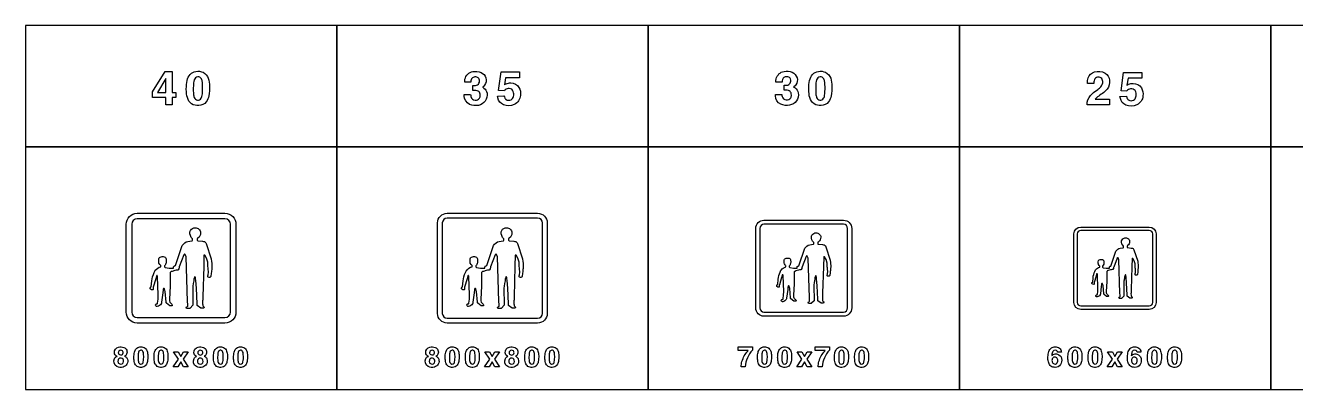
# Model space of a CAD drawing. Extents: x 0 to 18160, y 0 to 2655.
# Drawn here: x 0 to 9262, y 0 to 2655 of the extents above; entities that cross this region are included whole.
import ezdxf

# ---------------------------------------------------------------- set-up
doc = ezdxf.new("R2010")
doc.units = 0
doc.header["$MEASUREMENT"] = 0

msp = doc.modelspace()

# ---------------------------------------------------------------- linework, layer by layer
for points in [[(0, 1770), (2270, 1770), (2270, 2655), (0, 2655)], [(2270, 1770), (4540, 1770), (4540, 2655), (2270, 2655)], [(4540, 1770), (6810, 1770), (6810, 2655), (4540, 2655)], [(6810, 1770), (9080, 1770), (9080, 2655), (6810, 2655)], [(9080, 1770), (11350, 1770), (11350, 2655), (9080, 2655)], [(927.496, 2171.35), (1017.9, 2317.79), (1070.98, 2317.79), (1070.98, 2166.57), (1097.95, 2166.57), (1097.95, 2128.53), (1070.98, 2128.53), (1070.98, 2076.28), (1023.46, 2076.28), (1023.46, 2128.53), (927.496, 2128.53)], [(1023.46, 2269.13), (963.474, 2166.57), (1023.46, 2166.57)], [(0, 0), (2270, 0), (2270, 1770), (0, 1770)], [(2270, 0), (4540, 0), (4540, 1770), (2270, 1770)], [(4540, 0), (6810, 0), (6810, 1770), (4540, 1770)], [(6810, 0), (9080, 0), (9080, 1770), (6810, 1770)], [(9080, 0), (11350, 0), (11350, 1770), (9080, 1770)], [(1115.2, 221.769), (1080.08, 276.319), (1114.84, 276.319), (1133.11, 242.267), (1151.83, 276.319), (1185.98, 276.319), (1150.44, 222.29), (1186.95, 166.272), (1152.4, 166.272), (1132.54, 202.362), (1112.14, 166.272), (1077.99, 166.272)], [(3385.19, 221.769), (3350.07, 276.319), (3384.84, 276.319), (3403.11, 242.267), (3421.83, 276.319), (3455.97, 276.319), (3420.43, 222.29), (3456.95, 166.271), (3422.4, 166.271), (3402.54, 202.361), (3382.14, 166.271), (3347.99, 166.271)], [(5662.41, 221.387), (5627.29, 275.936), (5662.06, 275.936), (5680.33, 241.884), (5699.05, 275.936), (5733.19, 275.936), (5697.65, 221.908), (5734.17, 165.889), (5699.62, 165.889), (5679.76, 201.979), (5659.35, 165.889), (5625.21, 165.889)], [(7925.79, 221.523), (7890.67, 276.072), (7925.43, 276.072), (7943.7, 242.02), (7962.42, 276.072), (7996.57, 276.072), (7961.03, 222.044), (7997.54, 166.025), (7962.99, 166.025), (7943.13, 202.115), (7922.73, 166.025), (7888.58, 166.025)]]:
    msp.add_lwpolyline(points, close=True)
for points in [[(1173.29, 2191.65, -0.0563084), (1179.33, 2254.48, -0.130301), (1201.53, 2298.28, -0.174843), (1243.35, 2319.69, -0.147552), (1296.47, 2313.05, -0.192146), (1333.28, 2269.88, -0.0833996), (1342.52, 2212.85, -0.0545507), (1337.51, 2142.08, -0.116773), (1318.43, 2098, -0.221099), (1263.57, 2070.32, -0.162564), (1212.11, 2082.84, -0.174743), (1180.84, 2128.26, -0.0640867), (1173.37, 2186.95)], [(3199.84, 2150.87), (3246.2, 2150.87, 0.0411845), (3248.26, 2135.66, 0.335066), (3278.75, 2110.39, 0.276505), (3310.74, 2124.92, 0.158203), (3316.31, 2145.65, 0.0878221), (3313.34, 2161.57, 0.217575), (3294.82, 2178.43, 0.0882727), (3273.57, 2181.56), (3262.75, 2181.56), (3262.75, 2216.82, 0.0282129), (3282.34, 2217.42, 0.50028), (3309.32, 2262.91, 0.235001), (3290.79, 2277.96, 0.165496), (3265.12, 2275.67, 0.220849), (3250.9, 2259.12, 0.055705), (3248.02, 2240.92), (3203.2, 2240.92, -0.0488003), (3204.97, 2263.51, -0.30773), (3262.59, 2318.01, -0.146685), (3322.07, 2312.08, -0.469869), (3348.61, 2219.31, -0.0891152), (3336.57, 2207.54), (3332.3, 2204.54, -0.0245333), (3343.48, 2198.14, -0.202429), (3365.75, 2161.45, -0.422325), (3303.08, 2072, -0.154301), (3238.98, 2079.19, -0.287878), (3199.96, 2139.89, -0.0143877)], [(3442.43, 2139.57), (3489.39, 2141.35, 0.0452719), (3495.79, 2125.12, 0.0567733), (3500.53, 2118.25, 0.070207), (3504.95, 2114.77, 0.264984), (3540.97, 2112.87, 0.20748), (3558.38, 2135.98, 0.147389), (3557.24, 2174.01, 0.308532), (3527.86, 2195.42, 0.215743), (3498.08, 2185.19, 0.028781), (3492.71, 2178.95), (3450.09, 2180.96), (3467.91, 2315.64), (3601.95, 2315.64), (3601.95, 2273.77), (3501.51, 2273.77), (3492.55, 2221.76, -0.0211252), (3505.46, 2229.3, -0.121371), (3538.8, 2235.15, -0.244671), (3598.59, 2203.2, -0.173069), (3610.16, 2144.07, -0.256779), (3564.98, 2078.08, -0.199585), (3485.44, 2077.01, -0.245625), (3445.16, 2125.91, -0.0170062)], [(5469.08, 2152.29), (5515.45, 2152.29, 0.0411845), (5517.5, 2137.08, 0.335066), (5547.99, 2111.8, 0.276505), (5579.98, 2126.34, 0.158203), (5585.55, 2147.07, 0.0878221), (5582.59, 2162.99, 0.217575), (5564.07, 2179.85, 0.0882727), (5542.82, 2182.97), (5532, 2182.97), (5532, 2218.24, 0.0282129), (5551.59, 2218.83, 0.50028), (5578.56, 2264.33, 0.235001), (5560.04, 2279.38, 0.165496), (5534.37, 2277.09, 0.220849), (5520.15, 2260.54, 0.055705), (5517.27, 2242.33), (5472.44, 2242.33, -0.0488003), (5474.22, 2264.92, -0.30773), (5531.84, 2319.43, -0.146685), (5591.32, 2313.5, -0.469869), (5617.86, 2220.73, -0.0891152), (5605.81, 2208.96), (5601.55, 2205.96, -0.0245333), (5612.72, 2199.56, -0.202429), (5635, 2162.87, -0.422325), (5572.32, 2073.41, -0.154301), (5508.22, 2080.6, -0.287878), (5469.2, 2141.31, -0.0143877)], [(5711.68, 2191.65, -0.0563084), (5717.72, 2254.48, -0.130301), (5739.91, 2298.28, -0.174843), (5781.74, 2319.69, -0.147552), (5834.86, 2313.05, -0.192146), (5871.67, 2269.88, -0.0833996), (5880.91, 2212.85, -0.0545507), (5875.89, 2142.08, -0.116773), (5856.82, 2098, -0.221099), (5801.96, 2070.32, -0.162564), (5750.5, 2082.84, -0.174743), (5719.22, 2128.26, -0.0640867), (5711.76, 2186.95)], [(7741.06, 2074.79, -0.0640343), (7742.32, 2095.72, -0.161687), (7778.14, 2156.27, -0.0283718), (7819.97, 2188.65, 0.0545111), (7840.86, 2206.58, 0.192461), (7855.83, 2246.12, 0.234238), (7842.24, 2272.5, 0.196223), (7816.93, 2277.28, 0.252425), (7795.01, 2260.1, 0.0856617), (7790.86, 2243.08, 0.0202329), (7790.15, 2231.39), (7743.51, 2231.39, -0.0983795), (7749.55, 2272.7, -0.245047), (7795.72, 2315.83, -0.207102), (7872.69, 2307.49, -0.233443), (7905.15, 2255.16, -0.20961), (7886.99, 2190.98, -0.0785124), (7853.06, 2159.51, 0.0107372), (7817.24, 2133.72, 0.0665092), (7801.37, 2117.68), (7905.86, 2117.68), (7905.86, 2074.79)], [(1224.67, 2161.12, 0.0124589), (1225.19, 2154.8, 0.0668192), (1230.8, 2129.4, 0.615362), (1281.7, 2123.79, 0.0726881), (1287.15, 2136.83, 0.0588562), (1291.85, 2174.11, 0.0389037), (1290.23, 2241.09, 0.084671), (1283.64, 2264.43, 0.156013), (1272.18, 2276.6, 0.143208), (1256.47, 2279.56, 0.172584), (1240.71, 2273.36, 0.132565), (1230.76, 2257.8, 0.0498315), (1226.21, 2236.08, 0.0368731)], [(5763.06, 2161.12, 0.0124589), (5763.57, 2154.8, 0.0668192), (5769.18, 2129.4, 0.615362), (5820.09, 2123.79, 0.0726881), (5825.54, 2136.83, 0.0588562), (5830.24, 2174.11, 0.0389037), (5828.62, 2241.09, 0.084671), (5822.02, 2264.43, 0.156013), (5810.57, 2276.6, 0.143208), (5794.85, 2279.56, 0.172584), (5779.09, 2273.36, 0.132565), (5769.14, 2257.8, 0.0498315), (5764.6, 2236.08, 0.0368731)], [(7981.21, 2136.73), (8028.17, 2138.5, 0.0452719), (8034.56, 2122.27, 0.0567733), (8039.3, 2115.4, 0.070207), (8043.73, 2111.92, 0.264984), (8079.74, 2110.03, 0.20748), (8097.16, 2133.13, 0.147389), (8096.02, 2171.17, 0.308532), (8066.63, 2192.57, 0.215743), (8036.85, 2182.34, 0.028781), (8031.48, 2176.1), (7988.87, 2178.12), (8006.68, 2312.79), (8140.72, 2312.79), (8140.72, 2270.93), (8040.29, 2270.93), (8031.33, 2218.92, -0.0211252), (8044.24, 2226.46, -0.121371), (8077.57, 2232.3, -0.244671), (8137.37, 2200.35, -0.173069), (8148.94, 2141.23, -0.256779), (8103.76, 2075.23, -0.199585), (8024.22, 2074.17, -0.245625), (7983.93, 2123.06, -0.0170062)], [(815, 485, -0.414213), (735, 565), (735, 1205, -0.414213), (815, 1285), (1455, 1285, -0.414213), (1535, 1205), (1535, 565, -0.414213), (1455, 485)], [(815.005, 525), (1455, 525, 0.414213), (1495, 565), (1495, 1205, 0.414213), (1455, 1245), (815.005, 1245, 0.414213), (775.005, 1205), (775.005, 565, 0.414213)], [(3075, 485, -0.414213), (3005, 555), (3005, 1215, -0.414213), (3075, 1285), (3735, 1285, -0.414213), (3805, 1215), (3805, 555, -0.414213), (3735, 485)], [(3075, 520), (3735, 520, 0.414213), (3770, 555), (3770, 1215, 0.414213), (3735, 1250), (3075, 1250, 0.414213), (3040, 1215), (3040, 555, 0.414213)], [(5385, 535, -0.414213), (5325, 595), (5325, 1175, -0.414213), (5385, 1235), (5965, 1235, -0.414213), (6025, 1175), (6025, 595, -0.414213), (5965, 535)], [(5385, 565), (5965, 565, 0.414213), (5995, 595), (5995, 1175, 0.414213), (5965, 1205), (5385, 1205, 0.414213), (5355, 1175), (5355, 595, 0.414213)], [(967.663, 660.327), (968.064, 691.265), (964.39, 821.304, 0.143935), (960.978, 829.712, 0.592622), (956.336, 828.957), (951.265, 807.538), (932.189, 747.449, 0.14608), (931.626, 744.02), (931.524, 734.687, -0.147145), (931.04, 730.006, -0.00930012), (930.64, 729.142, -0.3729), (927.524, 726.678, -0.225), (912.009, 733.263, -0.272637), (910.084, 737.832), (910.072, 741.132, -0.175365), (911.084, 744.421, -0.0985007), (913.189, 745.892), (917.22, 748.215, 0.331256), (918.142, 750.043), (921.915, 792.645), (923.621, 807.755, -0.0592212), (945.64, 867.66), (946.478, 869.536, -0.158557), (986.515, 895.572), (986.822, 905.005, -0.0226185), (980.603, 912.755), (973.93, 922.447, -0.0518523), (972.22, 931.366, -0.101026), (975.396, 960.626, -0.0934828), (981.933, 966.488, -0.134509), (1012.45, 968.697, -0.353554), (1026.06, 951.319, -0.0639064), (1025.26, 923.804, -0.0917), (1014.9, 903.428, 0.0182434), (1014.71, 902.93), (1014.75, 895.01, 0.1954), (1018.3, 890.108), (1049.39, 885.582), (1079.82, 884.218), (1080.08, 888.447), (1080.15, 893.824, -0.337781), (1084.87, 901.104, -0.0887862), (1093.04, 904.669, 0.0803243), (1094.26, 904.788), (1143.68, 1050.77, -0.217653), (1185.53, 1079.77), (1213.29, 1084.17, 0.350242), (1218.78, 1088.78), (1218.72, 1098.9, -0.241009), (1199.17, 1150.5, -0.281276), (1228.7, 1178.89, -0.00744364), (1230.09, 1179.1, -0.176866), (1258.9, 1173.9, -0.217771), (1276.74, 1150.64, -0.0353877), (1277.27, 1143.18, -0.260594), (1257.49, 1104.18, 0.0112983), (1251.87, 1100.84), (1251.69, 1088.16, 0.215498), (1256.78, 1085.62), (1292.47, 1081.32), (1298.92, 1080.41, -0.282096), (1319.21, 1064.35), (1355.63, 952.426), (1357.9, 933.382, -0.0477215), (1359.4, 883.401, 0.0148389), (1355.42, 849.25), (1352.34, 824.605, -0.0808898), (1348.07, 818.133, -0.149853), (1333.58, 818.714, -0.468887), (1330.6, 824.557, -0.082541), (1332.38, 835.727, 0.0468614), (1333.58, 839.666), (1334.99, 854.121, 0.309684), (1334.68, 857.341), (1332.87, 878.278, -0.0274966), (1330.8, 915.887), (1330.33, 928.247), (1320.79, 957.042), (1307.21, 979.476, 0.64316), (1301.84, 979.229), (1299.88, 899.753), (1292.73, 677.065, -0.0302656), (1292.23, 647.433, -0.0330809), (1291.56, 644.899, 0.129613), (1291.57, 624.405, 0.0371715), (1294.86, 610.008, 0.170951), (1297.23, 607.43, 0.0087931), (1300.63, 605.637, -0.0529163), (1301.85, 604.88, -0.380605), (1298.61, 592.593), (1279.17, 592.445), (1252.01, 613.697, -0.184591), (1253.42, 626.379), (1248.04, 738.563), (1242.9, 795.926, 0.00544546), (1241.87, 797.626), (1241.34, 807.953), (1239.84, 816.203, 0.156821), (1237.93, 820.057, 0.591766), (1233.24, 819.951, 0.0936808), (1232.2, 818.342), (1228.9, 806.904, 0.0678853), (1227.55, 792.828, 0.0192969), (1224.18, 773.749, -0.00464356), (1223.27, 767.576), (1222.02, 759.924, 0.0211535), (1219.68, 741.091), (1221.76, 614.287), (1200.93, 593.353, -0.267604), (1194.99, 590.283), (1174.84, 590.383, -0.376357), (1175.01, 603.663, 0.0214724), (1179.03, 605.288, 0.109245), (1183.98, 608.975), (1183.93, 621.467), (1182.51, 641.379), (1172.86, 966.933, 0.0554319), (1172.43, 967.698), (1164.75, 985.077, 0.680411), (1155.5, 983.405), (1122.35, 895.417), (1122.09, 894.764), (1120.34, 891.465, -0.248706), (1114.59, 873.01, -0.324385), (1107.2, 870.917, 0.0929178), (1090.41, 867.914), (1069.15, 862.098), (1066.4, 861.53, 0.252413), (1059.77, 858.089, 0.0117766), (1057.96, 856.294, 0.315098), (1055.45, 851.111), (1056.31, 754.725), (1050.39, 659.479, 0.0324941), (1049.72, 645.942, 0.227063), (1057.56, 631.337, -0.0134996), (1066.38, 624.345, -0.0560458), (1068.84, 621.662, -0.263308), (1070.98, 611.779, -0.386302), (1067.93, 610.207), (1053.23, 610.132), (1028.26, 629.308, -0.216394), (1025.52, 638.311), (1018.41, 715.16, 0.0989162), (1013.73, 733.822, 0.477979), (1005.95, 736.662, 0.128055), (1003.87, 727.981), (1001.41, 706.6), (992.158, 636.49, 0.0205491), (992.242, 633.031, -0.220294), (989.803, 624.622, -0.182525), (961.327, 605.624, -0.267855), (953.202, 608.037, -0.0696574), (948.214, 614.733, -0.270253), (948.367, 619.077, -0.0980584), (952.308, 623.389, -0.171347), (956.992, 625.215, 0.0412922), (960.171, 626.199, 0.219149), (963.834, 630.568, 0.00805996), (964.007, 631.205)], [(3237.66, 660.327), (3238.06, 691.265), (3234.39, 821.304, 0.143935), (3230.98, 829.712, 0.592622), (3226.34, 828.957), (3221.26, 807.538), (3202.19, 747.449, 0.14608), (3201.63, 744.02), (3201.52, 734.687, -0.147145), (3201.04, 730.006, -0.00930012), (3200.64, 729.142, -0.3729), (3197.52, 726.678, -0.225), (3182.01, 733.263, -0.272637), (3180.08, 737.832), (3180.07, 741.132, -0.175365), (3181.08, 744.421, -0.0985007), (3183.19, 745.892), (3187.22, 748.215, 0.331256), (3188.14, 750.043), (3191.91, 792.645), (3193.62, 807.755, -0.0592212), (3215.64, 867.66), (3216.48, 869.536, -0.158557), (3256.51, 895.572), (3256.82, 905.005, -0.0226185), (3250.6, 912.755), (3243.93, 922.447, -0.0518523), (3242.22, 931.366, -0.101026), (3245.4, 960.626, -0.0934828), (3251.93, 966.488, -0.134509), (3282.45, 968.697, -0.353554), (3296.06, 951.319, -0.0639064), (3295.26, 923.804, -0.0917), (3284.9, 903.428, 0.0182434), (3284.71, 902.93), (3284.75, 895.01, 0.1954), (3288.3, 890.108), (3319.39, 885.582), (3349.82, 884.218), (3350.08, 888.447), (3350.15, 893.824, -0.337781), (3354.87, 901.104, -0.0887862), (3363.04, 904.669, 0.0803243), (3364.26, 904.788), (3413.68, 1050.77, -0.217653), (3455.53, 1079.77), (3483.29, 1084.17, 0.350242), (3488.78, 1088.78), (3488.72, 1098.9, -0.241009), (3469.17, 1150.5, -0.281276), (3498.7, 1178.89, -0.00744364), (3500.09, 1179.1, -0.176866), (3528.9, 1173.9, -0.217771), (3546.74, 1150.64, -0.0353877), (3547.27, 1143.18, -0.260594), (3527.49, 1104.18, 0.0112983), (3521.87, 1100.84), (3521.69, 1088.16, 0.215498), (3526.78, 1085.62), (3562.47, 1081.32), (3568.91, 1080.41, -0.282096), (3589.21, 1064.35), (3625.63, 952.426), (3627.9, 933.382, -0.0477215), (3629.4, 883.401, 0.0148389), (3625.42, 849.25), (3622.34, 824.605, -0.0808898), (3618.07, 818.133, -0.149853), (3603.58, 818.714, -0.468887), (3600.6, 824.557, -0.082541), (3602.38, 835.727, 0.0468614), (3603.58, 839.666), (3604.99, 854.121, 0.309684), (3604.68, 857.341), (3602.86, 878.278, -0.0274966), (3600.8, 915.887), (3600.33, 928.247), (3590.79, 957.042), (3577.21, 979.476, 0.64316), (3571.84, 979.229), (3569.88, 899.753), (3562.73, 677.065, -0.0302656), (3562.23, 647.433, -0.0330809), (3561.56, 644.899, 0.129613), (3561.57, 624.405, 0.0371715), (3564.86, 610.008, 0.170951), (3567.23, 607.43, 0.0087931), (3570.63, 605.637, -0.0529163), (3571.85, 604.88, -0.380605), (3568.61, 592.593), (3549.16, 592.445), (3522.01, 613.697, -0.184591), (3523.42, 626.379), (3518.04, 738.563), (3512.9, 795.926, 0.00544546), (3511.87, 797.626), (3511.34, 807.953), (3509.84, 816.203, 0.156821), (3507.93, 820.057, 0.591766), (3503.24, 819.951, 0.0936808), (3502.2, 818.342), (3498.9, 806.904, 0.0678853), (3497.55, 792.828, 0.0192969), (3494.18, 773.749, -0.00464356), (3493.27, 767.576), (3492.02, 759.924, 0.0211535), (3489.68, 741.091), (3491.76, 614.287), (3470.93, 593.353, -0.267604), (3464.99, 590.283), (3444.84, 590.383, -0.376357), (3445.01, 603.663, 0.0214724), (3449.03, 605.288, 0.109245), (3453.98, 608.975), (3453.93, 621.467), (3452.51, 641.379), (3442.86, 966.933, 0.0554319), (3442.43, 967.698), (3434.75, 985.077, 0.680411), (3425.5, 983.405), (3392.35, 895.417), (3392.09, 894.764), (3390.34, 891.465, -0.248706), (3384.59, 873.01, -0.324385), (3377.2, 870.917, 0.0929178), (3360.41, 867.914), (3339.15, 862.098), (3336.4, 861.53, 0.252413), (3329.77, 858.089, 0.0117766), (3327.96, 856.294, 0.315098), (3325.45, 851.111), (3326.31, 754.725), (3320.39, 659.479, 0.0324941), (3319.72, 645.942, 0.227063), (3327.56, 631.337, -0.0134996), (3336.38, 624.345, -0.0560458), (3338.84, 621.662, -0.263308), (3340.98, 611.779, -0.386302), (3337.93, 610.207), (3323.23, 610.132), (3298.26, 629.308, -0.216394), (3295.52, 638.311), (3288.41, 715.16, 0.0989162), (3283.73, 733.822, 0.477979), (3275.95, 736.662, 0.128055), (3273.87, 727.981), (3271.41, 706.6), (3262.16, 636.49, 0.0205491), (3262.24, 633.031, -0.220294), (3259.8, 624.622, -0.182525), (3231.33, 605.624, -0.267855), (3223.2, 608.037, -0.0696574), (3218.21, 614.733, -0.270253), (3218.37, 619.077, -0.0980584), (3222.31, 623.389, -0.171347), (3226.99, 625.215, 0.0412922), (3230.17, 626.199, 0.219149), (3233.83, 630.568, 0.00805996), (3234.01, 631.205)], [(5528.58, 688.411), (5528.93, 715.482), (5525.72, 829.266, 0.143935), (5522.73, 836.623, 0.592622), (5518.67, 835.962), (5514.23, 817.221), (5497.54, 764.643, 0.14608), (5497.05, 761.643), (5496.96, 753.476, -0.147145), (5496.54, 749.38, -0.00930012), (5496.18, 748.624, -0.3729), (5493.46, 746.468, -0.225), (5479.88, 752.23, -0.272637), (5478.2, 756.228), (5478.19, 759.116, -0.175365), (5479.07, 761.994, -0.0985007), (5480.92, 763.281), (5484.44, 765.313, 0.331256), (5485.25, 766.912), (5488.55, 804.19), (5490.04, 817.411, -0.0592212), (5509.31, 869.827), (5510.04, 871.469, -0.158557), (5545.08, 894.251), (5545.34, 902.504, -0.0226185), (5539.9, 909.286), (5534.06, 917.766, -0.0518523), (5532.57, 925.571, -0.101026), (5535.35, 951.173, -0.0934828), (5541.07, 956.302, -0.134509), (5567.77, 958.235, -0.353554), (5579.68, 943.03, -0.0639064), (5578.97, 918.953, -0.0917), (5569.83, 900.907), (5569.78, 893.759, 0.1954), (5572.89, 889.469), (5600.09, 885.509), (5626.72, 884.316), (5626.94, 888.016), (5627, 892.721, -0.337781), (5631.13, 899.091, -0.0887862), (5638.29, 902.21, 0.0803243), (5639.36, 902.315), (5682.6, 1030.05, -0.217653), (5719.22, 1055.42), (5743.5, 1059.27, 0.350242), (5748.31, 1063.31), (5748.25, 1072.16, -0.241009), (5731.15, 1117.31, -0.281276), (5756.98, 1142.15, -0.00744364), (5758.2, 1142.33, -0.176866), (5783.41, 1137.79, -0.217771), (5799.02, 1117.44, -0.0353877), (5799.49, 1110.91, -0.260594), (5782.18, 1076.78, 0.0112983), (5777.26, 1073.86), (5777.11, 1062.77, 0.215498), (5781.56, 1060.55), (5812.79, 1056.78), (5818.43, 1055.99, -0.282096), (5836.18, 1041.93), (5868.05, 943.997), (5870.04, 927.334, -0.0477215), (5871.35, 883.601, 0.0148389), (5867.87, 853.719), (5865.17, 832.155, -0.0808898), (5861.44, 826.491, -0.149853), (5848.75, 826.999, -0.468887), (5846.15, 832.113, -0.082541), (5847.71, 841.886, 0.0468614), (5848.76, 845.332), (5849.99, 857.981, 0.309684), (5849.72, 860.798), (5848.13, 879.119, -0.0274966), (5846.32, 912.026), (5845.91, 922.841), (5837.56, 948.036), (5825.69, 967.666, 0.64316), (5820.98, 967.451), (5819.27, 897.909), (5813.01, 703.057, -0.0302656), (5812.57, 677.129, -0.0330809), (5811.99, 674.911, 0.129613), (5812, 656.98, 0.0371715), (5814.88, 644.382, 0.170951), (5816.95, 642.126, 0.0087931), (5819.93, 640.558, -0.0529163), (5820.99, 639.895, -0.380605), (5818.16, 629.144), (5801.14, 629.014), (5777.38, 647.61, -0.184591), (5778.62, 658.706), (5773.91, 756.867), (5769.41, 807.06, 0.00544546), (5768.51, 808.548), (5768.05, 817.584), (5766.73, 824.803, 0.156821), (5765.07, 828.175, 0.591766), (5760.96, 828.082, 0.0936808), (5760.05, 826.674), (5757.16, 816.666, 0.0678853), (5755.99, 804.35, 0.0192969), (5753.03, 787.655, -0.00464356), (5752.24, 782.254), (5751.14, 775.559, 0.0211535), (5749.1, 759.079), (5750.91, 648.126), (5732.69, 629.809, -0.267604), (5727.49, 627.122), (5709.86, 627.21, -0.376357), (5710.01, 638.83, 0.0214724), (5713.53, 640.252, 0.109245), (5717.86, 643.478), (5717.82, 654.409), (5716.57, 671.831), (5708.13, 956.692, 0.0554319), (5707.75, 957.361), (5701.03, 972.568, 0.680411), (5692.94, 971.105), (5663.93, 894.115), (5663.7, 893.543), (5662.18, 890.657, -0.248706), (5657.14, 874.509, -0.324385), (5650.67, 872.677, 0.0929178), (5635.99, 870.05), (5617.38, 864.96), (5614.97, 864.464, 0.252413), (5609.17, 861.452, 0.0117766), (5607.59, 859.882, 0.315098), (5605.39, 855.347), (5606.15, 771.009), (5600.97, 687.669, 0.0324941), (5600.38, 675.825, 0.227063), (5607.24, 663.045, -0.0134996), (5614.96, 656.927, -0.0560458), (5617.11, 654.579, -0.263308), (5618.98, 645.932, -0.386302), (5616.31, 644.556), (5603.45, 644.491), (5581.61, 661.27, -0.216394), (5579.21, 669.147), (5572.99, 736.39, 0.0989162), (5568.89, 752.719, 0.477979), (5562.08, 755.204, 0.128055), (5560.26, 747.609), (5558.11, 728.9), (5550.01, 667.554, 0.0205491), (5550.09, 664.528, -0.220294), (5547.95, 657.169, -0.182525), (5523.04, 640.546, -0.267855), (5515.93, 642.658, -0.0696574), (5511.56, 648.516, -0.270253), (5511.7, 652.318, -0.0980584), (5515.14, 656.09, -0.171347), (5519.24, 657.688, 0.0412922), (5522.02, 658.549, 0.219149), (5525.23, 662.372, 0.00805996), (5525.38, 662.929)], [(7695, 585, -0.414213), (7645, 635), (7645, 1135, -0.414213), (7695, 1185), (8195, 1185, -0.414213), (8245, 1135), (8245, 635, -0.414213), (8195, 585)], [(7695, 610), (8195, 610, 0.414213), (8220, 635), (8220, 1135, 0.414213), (8195, 1160), (7695, 1160, 0.414213), (7670, 1135), (7670, 635, 0.414213)], [(7819.5, 716.495), (7819.8, 739.699), (7817.04, 837.228, 0.143935), (7814.48, 843.534, 0.592622), (7811, 842.968), (7807.2, 826.904), (7792.89, 781.837, 0.14608), (7792.47, 779.265), (7792.39, 772.265, -0.147145), (7792.03, 768.754, -0.00930012), (7791.73, 768.107, -0.3729), (7789.39, 766.258, -0.225), (7777.76, 771.197, -0.272637), (7776.31, 774.624), (7776.3, 777.099, -0.175365), (7777.06, 779.566, -0.0985007), (7778.64, 780.669), (7781.67, 782.411, 0.331256), (7782.36, 783.782), (7785.19, 815.734), (7786.46, 827.066, -0.0592212), (7802.98, 871.995), (7803.61, 873.402, -0.158557), (7833.64, 892.929), (7833.87, 900.004, -0.0226185), (7829.2, 905.816), (7824.2, 913.085, -0.0518523), (7822.92, 919.775, -0.101026), (7825.3, 941.72, -0.0934828), (7830.2, 946.116, -0.134509), (7853.09, 947.773, -0.353554), (7863.3, 934.74, -0.0639064), (7862.69, 914.103, -0.0917), (7854.85, 898.634), (7854.81, 892.508, 0.1954), (7857.48, 888.831), (7880.79, 885.436), (7903.61, 884.413), (7903.81, 887.585), (7903.86, 891.618, -0.337781), (7907.4, 897.078, -0.0887862), (7913.53, 899.752, 0.0803243), (7914.45, 899.841), (7951.51, 1009.33, -0.217653), (7982.9, 1031.08), (8003.72, 1034.37, 0.350242), (8007.84, 1037.83), (8007.79, 1045.42, -0.241009), (7993.13, 1084.12, -0.281276), (8015.27, 1105.42, -0.00744364), (8016.31, 1105.57, -0.176866), (8037.92, 1101.68, -0.217771), (8051.3, 1084.23, -0.0353877), (8051.7, 1078.64, -0.260594), (8036.87, 1049.39, 0.0112983), (8032.65, 1046.88), (8032.52, 1037.37, 0.215498), (8036.34, 1035.47), (8063.1, 1032.24), (8067.94, 1031.56, -0.282096), (8083.16, 1019.51), (8110.47, 935.569), (8112.18, 921.286, -0.0477215), (8113.3, 883.801, 0.0148389), (8110.32, 858.188), (8108, 839.704, -0.0808898), (8104.8, 834.85, -0.149853), (8093.93, 835.285, -0.468887), (8091.7, 839.668, -0.082541), (8093.04, 848.045, 0.0468614), (8093.94, 850.999), (8094.99, 861.841, 0.309684), (8094.76, 864.256), (8093.4, 879.959, -0.0274966), (8091.85, 908.165), (8091.5, 917.435), (8084.34, 939.031), (8074.16, 955.857, 0.64316), (8070.13, 955.672), (8068.66, 896.064), (8063.3, 729.049, -0.0302656), (8062.92, 706.825, -0.0330809), (8062.42, 704.924, 0.129613), (8062.43, 689.554, 0.0371715), (8064.89, 678.756, 0.170951), (8066.67, 676.822, 0.0087931), (8069.23, 675.478, -0.0529163), (8070.14, 674.91, -0.380605), (8067.71, 665.695), (8053.12, 665.583), (8032.76, 681.523, -0.184591), (8033.82, 691.034), (8029.78, 775.172), (8025.92, 818.194, 0.00544546), (8025.15, 819.47), (8024.76, 827.215), (8023.63, 833.403, 0.156821), (8022.2, 836.293, 0.591766), (8018.68, 836.213, 0.0936808), (8017.9, 835.006), (8015.42, 826.428, 0.0678853), (8014.42, 815.871, 0.0192969), (8011.88, 801.562, -0.00464356), (8011.2, 796.932), (8010.27, 791.193, 0.0211535), (8008.51, 777.068), (8010.07, 681.965), (7994.45, 666.265, -0.267604), (7989.99, 663.962), (7974.88, 664.037, -0.376357), (7975, 673.997, 0.0214724), (7978.02, 675.216, 0.109245), (7981.74, 677.981), (7981.7, 687.35), (7980.63, 702.284), (7973.39, 946.45, 0.0554319), (7973.07, 947.023), (7967.31, 960.058, 0.680411), (7960.38, 958.804), (7935.51, 892.812), (7935.31, 892.323), (7934.01, 889.849, -0.248706), (7929.69, 876.008, -0.324385), (7924.15, 874.437, 0.0929178), (7911.56, 872.186), (7895.61, 867.823), (7893.55, 867.398, 0.252413), (7888.58, 864.816, 0.0117766), (7887.22, 863.47, 0.315098), (7885.34, 859.583), (7885.99, 787.293), (7881.55, 715.859, 0.0324941), (7881.04, 705.707, 0.227063), (7886.92, 694.753, -0.0134996), (7893.54, 689.509, -0.0560458), (7895.38, 687.497, -0.263308), (7896.98, 680.085, -0.386302), (7894.7, 678.905), (7883.67, 678.849), (7864.95, 693.231, -0.216394), (7862.89, 699.983), (7857.56, 757.62, 0.0989162), (7854.05, 771.616, 0.477979), (7848.21, 773.747, 0.128055), (7846.65, 767.236), (7844.81, 751.2), (7837.87, 698.618, 0.0205491), (7837.93, 696.024, -0.220294), (7836.1, 689.716, -0.182525), (7814.75, 675.468, -0.267855), (7808.65, 677.278, -0.0696574), (7804.91, 682.299, -0.270253), (7805.03, 685.558, -0.0980584), (7807.98, 688.792, -0.171347), (7811.49, 690.161, 0.0412922), (7813.88, 690.899, 0.219149), (7816.69, 694.415)], [(667.968, 242.323, -0.0382282), (664.485, 243.627, -0.270406), (649.106, 267.703, -0.377372), (679.437, 309.622, -0.15371), (717.921, 307.513, -0.416366), (738.324, 258.058, -0.173733), (723.774, 243.674), (722.328, 242.987, -0.0479914), (731.997, 238.034, -0.173856), (743.608, 221.873, -0.440125), (712.542, 164.243, -0.184), (667.115, 168.106, -0.410286), (649.627, 226.897, -0.151435), (664.035, 240.357)], [(677.305, 267.821, 0.0587981), (678.182, 263.887, 0.18403), (685.267, 254.717, 0.217144), (702.684, 253.485, 0.192437), (710.883, 260.57, 0.157808), (712.542, 273.982, 0.166677), (707.968, 282.821, 0.173614), (695.954, 287.323, 0.2359), (681.001, 280.902, 0.184791)], [(791.138, 234.258, -0.0563084), (794.763, 271.959, -0.130301), (808.081, 298.238, -0.174843), (833.176, 311.082, -0.147552), (865.048, 307.101, -0.192146), (887.133, 281.201, -0.0833996), (892.678, 246.983, -0.0545507), (889.668, 204.518, -0.116773), (878.223, 178.073, -0.221099), (845.308, 161.461, -0.162564), (814.432, 168.973, -0.174743), (795.664, 196.224, -0.0640867), (791.185, 231.438)], [(821.967, 215.94, 0.0124589), (822.275, 212.149, 0.0668192), (825.64, 196.912, 0.615362), (856.185, 193.547, 0.0726881), (859.455, 201.367, 0.0588562), (862.275, 223.736, 0.0389037), (861.304, 263.926, 0.084671), (857.346, 277.93, 0.156013), (850.474, 285.229, 0.143208), (841.043, 287.006, 0.172584), (831.588, 283.286, 0.132565), (825.616, 273.949, 0.0498315), (822.891, 260.916, 0.0368731)], [(937.884, 234.249, -0.0563084), (941.51, 271.95, -0.130301), (954.827, 298.23, -0.174843), (979.922, 311.073, -0.147552), (1011.79, 307.092, -0.192146), (1033.88, 281.192, -0.0833996), (1039.42, 246.974, -0.0545507), (1036.41, 204.509, -0.116773), (1024.97, 178.064, -0.221099), (992.055, 161.452, -0.162564), (961.178, 168.964, -0.174743), (942.41, 196.215, -0.0640867), (937.931, 231.429)], [(968.713, 215.931, 0.0124589), (969.021, 212.14, 0.0668192), (972.386, 196.903, 0.615362), (1002.93, 193.538, 0.0726881), (1006.2, 201.358, 0.0588562), (1009.02, 223.727, 0.0389037), (1008.05, 263.917, 0.084671), (1004.09, 277.922, 0.156013), (997.22, 285.22, 0.143208), (987.789, 286.997, 0.172584), (978.334, 283.277, 0.132565), (972.363, 273.94, 0.0498315), (969.637, 260.907, 0.0368731)], [(1248.01, 242.296, -0.0382282), (1244.53, 243.599, -0.270406), (1229.15, 267.675, -0.377372), (1259.48, 309.594, -0.15371), (1297.96, 307.485, -0.416366), (1318.36, 258.03, -0.173733), (1303.82, 243.646), (1302.37, 242.959, -0.0479914), (1312.04, 238.007, -0.173856), (1323.65, 221.846, -0.440125), (1292.58, 164.215, -0.184), (1247.16, 168.078, -0.410286), (1229.67, 226.869, -0.151435), (1244.08, 240.329)], [(1257.35, 267.793, 0.0587981), (1258.22, 263.86, 0.18403), (1265.31, 254.689, 0.217144), (1282.73, 253.457, 0.192437), (1290.92, 260.542, 0.157808), (1292.58, 273.955, 0.166677), (1288.01, 282.793, 0.173614), (1276, 287.296, 0.2359), (1261.04, 280.874, 0.184791)], [(1371.18, 234.284, -0.0563084), (1374.8, 271.986, -0.130301), (1388.12, 298.265, -0.174843), (1413.22, 311.109, -0.147552), (1445.09, 307.128, -0.192146), (1467.17, 281.228, -0.0833996), (1472.72, 247.01, -0.0545507), (1469.71, 204.545, -0.116773), (1458.26, 178.1, -0.221099), (1425.35, 161.488, -0.162564), (1394.47, 169, -0.174743), (1375.71, 196.251, -0.0640867), (1371.23, 231.465)], [(1402.01, 215.967, 0.0124589), (1402.32, 212.175, 0.0668192), (1405.68, 196.939, 0.615362), (1436.23, 193.574, 0.0726881), (1439.5, 201.394, 0.0588562), (1442.32, 223.763, 0.0389037), (1441.34, 263.953, 0.084671), (1437.39, 277.957, 0.156013), (1430.52, 285.256, 0.143208), (1421.08, 287.033, 0.172584), (1411.63, 283.313, 0.132565), (1405.66, 273.976, 0.0498315), (1402.93, 260.943, 0.0368731)], [(1517.93, 234.312, -0.0563084), (1521.55, 272.013, -0.130301), (1534.87, 298.293, -0.174843), (1559.96, 311.136, -0.147552), (1591.84, 307.155, -0.192146), (1613.92, 281.255, -0.0833996), (1619.47, 247.037, -0.0545507), (1616.46, 204.573, -0.116773), (1605.01, 178.127, -0.221099), (1572.1, 161.516, -0.162564), (1541.22, 169.028, -0.174743), (1522.45, 196.279, -0.0640867), (1517.97, 231.492)], [(1548.75, 215.994, 0.0124589), (1549.06, 212.203, 0.0668192), (1552.43, 196.966, 0.615362), (1582.97, 193.601, 0.0726881), (1586.24, 201.421, 0.0588562), (1589.06, 223.791, 0.0389037), (1588.09, 263.98, 0.084671), (1584.13, 277.985, 0.156013), (1577.26, 285.283, 0.143208), (1567.83, 287.061, 0.172584), (1558.38, 283.34, 0.132565), (1552.4, 274.004, 0.0498315), (1549.68, 260.971, 0.0368731)], [(2937.96, 242.323, -0.0382282), (2934.48, 243.627, -0.270406), (2919.1, 267.702, -0.377372), (2949.43, 309.622, -0.15371), (2987.91, 307.513, -0.416366), (3008.32, 258.058, -0.173733), (2993.77, 243.674), (2992.32, 242.987, -0.0479914), (3001.99, 238.034, -0.173856), (3013.6, 221.873, -0.440125), (2982.54, 164.243, -0.184), (2937.11, 168.105, -0.410286), (2919.62, 226.897, -0.151435), (2934.03, 240.357)], [(2947.3, 267.821, 0.0587981), (2948.18, 263.887, 0.18403), (2955.26, 254.717, 0.217144), (2972.68, 253.485, 0.192437), (2980.88, 260.57, 0.157808), (2982.54, 273.982, 0.166677), (2977.96, 282.821, 0.173614), (2965.95, 287.323, 0.2359), (2951, 280.902, 0.184791)], [(3061.13, 234.257, -0.0563084), (3064.76, 271.959, -0.130301), (3078.07, 298.238, -0.174843), (3103.17, 311.082, -0.147552), (3135.04, 307.101, -0.192146), (3157.13, 281.2, -0.0833996), (3162.67, 246.982, -0.0545507), (3159.66, 204.518, -0.116773), (3148.22, 178.073, -0.221099), (3115.3, 161.461, -0.162564), (3084.43, 168.973, -0.174743), (3065.66, 196.224, -0.0640867), (3061.18, 231.437)], [(3091.96, 215.94, 0.0124589), (3092.27, 212.148, 0.0668192), (3095.63, 196.911, 0.615362), (3126.18, 193.546, 0.0726881), (3129.45, 201.366, 0.0588562), (3132.27, 223.736, 0.0389037), (3131.3, 263.926, 0.084671), (3127.34, 277.93, 0.156013), (3120.47, 285.229, 0.143208), (3111.04, 287.006, 0.172584), (3101.58, 283.286, 0.132565), (3095.61, 273.949, 0.0498315), (3092.89, 260.916, 0.0368731)], [(3207.88, 234.248, -0.0563084), (3211.5, 271.95, -0.130301), (3224.82, 298.229, -0.174843), (3249.92, 311.073, -0.147552), (3281.79, 307.092, -0.192146), (3303.87, 281.192, -0.0833996), (3309.42, 246.974, -0.0545507), (3306.41, 204.509, -0.116773), (3294.96, 178.064, -0.221099), (3262.05, 161.452, -0.162564), (3231.17, 168.964, -0.174743), (3212.4, 196.215, -0.0640867), (3207.93, 231.428)], [(3238.71, 215.931, 0.0124589), (3239.02, 212.139, 0.0668192), (3242.38, 196.902, 0.615362), (3272.93, 193.537, 0.0726881), (3276.2, 201.357, 0.0588562), (3279.02, 223.727, 0.0389037), (3278.04, 263.917, 0.084671), (3274.09, 277.921, 0.156013), (3267.21, 285.22, 0.143208), (3257.78, 286.997, 0.172584), (3248.33, 283.277, 0.132565), (3242.36, 273.94, 0.0498315), (3239.63, 260.907, 0.0368731)], [(3518, 242.296, -0.0382282), (3514.52, 243.599, -0.270406), (3499.14, 267.675, -0.377372), (3529.47, 309.594, -0.15371), (3567.96, 307.485, -0.416366), (3588.36, 258.03, -0.173733), (3573.81, 243.646), (3572.36, 242.959, -0.0479914), (3582.03, 238.007, -0.173856), (3593.64, 221.845, -0.440125), (3562.58, 164.215, -0.184), (3517.15, 168.078, -0.410286), (3499.66, 226.869, -0.151435), (3514.07, 240.329)], [(3527.34, 267.793, 0.0587981), (3528.22, 263.86, 0.18403), (3535.3, 254.689, 0.217144), (3552.72, 253.457, 0.192437), (3560.92, 260.542, 0.157808), (3562.58, 273.954, 0.166677), (3558, 282.793, 0.173614), (3545.99, 287.296, 0.2359), (3531.04, 280.874, 0.184791)], [(3641.17, 234.284, -0.0563084), (3644.8, 271.986, -0.130301), (3658.12, 298.265, -0.174843), (3683.21, 311.109, -0.147552), (3715.08, 307.128, -0.192146), (3737.17, 281.227, -0.0833996), (3742.71, 247.009, -0.0545507), (3739.7, 204.545, -0.116773), (3728.26, 178.099, -0.221099), (3695.34, 161.488, -0.162564), (3664.47, 169, -0.174743), (3645.7, 196.251, -0.0640867), (3641.22, 231.464)], [(3672, 215.967, 0.0124589), (3672.31, 212.175, 0.0668192), (3675.68, 196.938, 0.615362), (3706.22, 193.573, 0.0726881), (3709.49, 201.393, 0.0588562), (3712.31, 223.763, 0.0389037), (3711.34, 263.953, 0.084671), (3707.38, 277.957, 0.156013), (3700.51, 285.256, 0.143208), (3691.08, 287.033, 0.172584), (3681.62, 283.313, 0.132565), (3675.65, 273.976, 0.0498315), (3672.93, 260.943, 0.0368731)], [(3787.92, 234.312, -0.0563084), (3791.54, 272.013, -0.130301), (3804.86, 298.293, -0.174843), (3829.96, 311.136, -0.147552), (3861.83, 307.155, -0.192146), (3883.91, 281.255, -0.0833996), (3889.46, 247.037, -0.0545507), (3886.45, 204.572, -0.116773), (3875, 178.127, -0.221099), (3842.09, 161.515, -0.162564), (3811.21, 169.027, -0.174743), (3792.45, 196.278, -0.0640867), (3787.97, 231.492)], [(3818.75, 215.994, 0.0124589), (3819.06, 212.203, 0.0668192), (3822.42, 196.966, 0.615362), (3852.97, 193.601, 0.0726881), (3856.24, 201.421, 0.0588562), (3859.06, 223.79, 0.0389037), (3858.09, 263.98, 0.084671), (3854.13, 277.985, 0.156013), (3847.26, 285.283, 0.143208), (3837.82, 287.06, 0.172584), (3828.37, 283.34, 0.132565), (3822.4, 274.004, 0.0498315), (3819.67, 260.97, 0.0368731)], [(5197.97, 311.538), (5301.72, 311.538), (5301.72, 287.747, 0.17337), (5248.52, 165.709), (5218.19, 165.709, -0.0554097), (5224.99, 205.33, -0.10295), (5266.79, 281.111), (5270.2, 285.353), (5197.97, 285.353)], [(5338.35, 233.875, -0.0563084), (5341.98, 271.576, -0.130301), (5355.29, 297.856, -0.174843), (5380.39, 310.699, -0.147552), (5412.26, 306.718, -0.192146), (5434.35, 280.818, -0.0833996), (5439.89, 246.6, -0.0545507), (5436.88, 204.136, -0.116773), (5425.44, 177.69, -0.221099), (5392.52, 161.079, -0.162564), (5361.65, 168.591, -0.174743), (5342.88, 195.842, -0.0640867), (5338.4, 231.055)], [(5369.18, 215.557, 0.0124589), (5369.49, 211.766, 0.0668192), (5372.85, 196.529, 0.615362), (5403.4, 193.164, 0.0726881), (5406.67, 200.984, 0.0588562), (5409.49, 223.354, 0.0389037), (5408.52, 263.543, 0.084671), (5404.56, 277.548, 0.156013), (5397.69, 284.846, 0.143208), (5388.26, 286.624, 0.172584), (5378.8, 282.903, 0.132565), (5372.83, 273.567, 0.0498315), (5370.1, 260.534, 0.0368731)], [(5485.1, 233.866, -0.0563084), (5488.72, 271.567, -0.130301), (5502.04, 297.847, -0.174843), (5527.14, 310.69, -0.147552), (5559.01, 306.709, -0.192146), (5581.09, 280.809, -0.0833996), (5586.64, 246.591, -0.0545507), (5583.63, 204.127, -0.116773), (5572.18, 177.681, -0.221099), (5539.27, 161.07, -0.162564), (5508.39, 168.582, -0.174743), (5489.62, 195.833, -0.0640867), (5485.14, 231.046)], [(5515.93, 215.548, 0.0124589), (5516.23, 211.757, 0.0668192), (5519.6, 196.52, 0.615362), (5550.14, 193.155, 0.0726881), (5553.41, 200.975, 0.0588562), (5556.23, 223.345, 0.0389037), (5555.26, 263.534, 0.084671), (5551.31, 277.539, 0.156013), (5544.43, 284.837, 0.143208), (5535, 286.615, 0.172584), (5525.55, 282.894, 0.132565), (5519.58, 273.558, 0.0498315), (5516.85, 260.525, 0.0368731)], [(5759.16, 311.51), (5862.9, 311.51), (5862.9, 287.719, 0.17337), (5809.7, 165.681), (5779.37, 165.681, -0.0554097), (5786.17, 205.302, -0.10295), (5827.97, 281.084), (5831.39, 285.325), (5759.16, 285.325)], [(5899.54, 233.902, -0.0563084), (5903.16, 271.603, -0.130301), (5916.48, 297.883, -0.174843), (5941.57, 310.726, -0.147552), (5973.45, 306.745, -0.192146), (5995.53, 280.845, -0.0833996), (6001.08, 246.627, -0.0545507), (5998.07, 204.162, -0.116773), (5986.62, 177.717, -0.221099), (5953.71, 161.106, -0.162564), (5922.83, 168.618, -0.174743), (5904.06, 195.869, -0.0640867), (5899.58, 231.082)], [(5930.36, 215.584, 0.0124589), (5930.67, 211.793, 0.0668192), (5934.04, 196.556, 0.615362), (5964.58, 193.191, 0.0726881), (5967.85, 201.011, 0.0588562), (5970.67, 223.381, 0.0389037), (5969.7, 263.57, 0.084671), (5965.74, 277.575, 0.156013), (5958.87, 284.873, 0.143208), (5949.44, 286.651, 0.172584), (5939.99, 282.93, 0.132565), (5934.01, 273.594, 0.0498315), (5931.29, 260.561, 0.0368731)], [(6046.28, 233.929, -0.0563084), (6049.91, 271.631, -0.130301), (6063.22, 297.91, -0.174843), (6088.32, 310.754, -0.147552), (6120.19, 306.773, -0.192146), (6142.28, 280.872, -0.0833996), (6147.82, 246.654, -0.0545507), (6144.81, 204.19, -0.116773), (6133.37, 177.744, -0.221099), (6100.45, 161.133, -0.162564), (6069.58, 168.645, -0.174743), (6050.81, 195.896, -0.0640867), (6046.33, 231.109)], [(6077.11, 215.612, 0.0124589), (6077.42, 211.82, 0.0668192), (6080.78, 196.583, 0.615362), (6111.33, 193.218, 0.0726881), (6114.6, 201.038, 0.0588562), (6117.42, 223.408, 0.0389037), (6116.45, 263.597, 0.084671), (6112.49, 277.602, 0.156013), (6105.62, 284.901, 0.143208), (6096.19, 286.678, 0.172584), (6086.73, 282.958, 0.132565), (6080.76, 273.621, 0.0498315), (6078.04, 260.588, 0.0368731)], [(7553.86, 273.901), (7525.61, 273.901, 0.0333099), (7523.62, 279.233, 0.308433), (7507.89, 287.93, 0.256298), (7491.16, 277.717, 0.0718547), (7486.8, 266.674, 0.0422837), (7483.79, 247.859, -0.0343264), (7495.07, 255.821, -0.198215), (7524.83, 258.546, -0.294049), (7555.09, 226.603, -0.195966), (7547.53, 181.769, -0.251599), (7509.24, 161.911, -0.162734), (7477.67, 171.224, -0.142524), (7461.25, 194.636, -0.0867955), (7455.85, 229.162, -0.0561633), (7459.19, 267.835, -0.143087), (7476.02, 299.778, -0.165016), (7500.4, 311.366, -0.137094), (7531.63, 307.598, -0.238813), (7552.18, 282.1, -0.0169871)], [(7601.73, 234.02, -0.0563084), (7605.35, 271.721, -0.130301), (7618.67, 298.001, -0.174843), (7643.77, 310.845, -0.147552), (7675.64, 306.864, -0.192146), (7697.72, 280.963, -0.0833996), (7703.27, 246.745, -0.0545507), (7700.26, 204.281, -0.116773), (7688.81, 177.835, -0.221099), (7655.9, 161.224, -0.162564), (7625.02, 168.736, -0.174743), (7606.25, 195.987, -0.0640867), (7601.78, 231.2)], [(7632.56, 215.702, 0.0124589), (7632.86, 211.911, 0.0668192), (7636.23, 196.674, 0.615362), (7666.78, 193.309, 0.0726881), (7670.05, 201.129, 0.0588562), (7672.86, 223.499, 0.0389037), (7671.89, 263.688, 0.084671), (7667.94, 277.693, 0.156013), (7661.06, 284.992, 0.143208), (7651.63, 286.769, 0.172584), (7642.18, 283.049, 0.132565), (7636.21, 273.712, 0.0498315), (7633.48, 260.679, 0.0368731)], [(7748.47, 234.02, -0.0563084), (7752.1, 271.721, -0.130301), (7765.42, 298.001, -0.174843), (7790.51, 310.845, -0.147552), (7822.38, 306.864, -0.192146), (7844.47, 280.963, -0.0833996), (7850.01, 246.745, -0.0545507), (7847, 204.281, -0.116773), (7835.56, 177.835, -0.221099), (7802.64, 161.224, -0.162564), (7771.77, 168.736, -0.174743), (7753, 195.987, -0.0640867), (7748.52, 231.2)], [(7779.3, 215.702, 0.0124589), (7779.61, 211.911, 0.0668192), (7782.98, 196.674, 0.615362), (7813.52, 193.309, 0.0726881), (7816.79, 201.129, 0.0588562), (7819.61, 223.499, 0.0389037), (7818.64, 263.688, 0.084671), (7814.68, 277.693, 0.156013), (7807.81, 284.992, 0.143208), (7798.38, 286.769, 0.172584), (7788.92, 283.049, 0.132565), (7782.95, 273.712, 0.0498315), (7780.23, 260.679, 0.0368731)], [(8133.77, 273.892), (8105.52, 273.892, 0.0333099), (8103.53, 279.224, 0.308433), (8087.8, 287.92, 0.256298), (8071.07, 277.707, 0.0718547), (8066.71, 266.664, 0.0422837), (8063.7, 247.849, -0.0343264), (8074.98, 255.811, -0.198215), (8104.74, 258.536, -0.294049), (8135, 226.593, -0.195966), (8127.44, 181.759, -0.251599), (8089.15, 161.902, -0.162734), (8057.58, 171.214, -0.142524), (8041.16, 194.627, -0.0867955), (8035.76, 229.153, -0.0561633), (8039.1, 267.826, -0.143087), (8055.93, 299.769, -0.165016), (8080.31, 311.356, -0.137094), (8111.54, 307.589, -0.238813), (8132.09, 282.091, -0.0169871)], [(8181.64, 234.038, -0.0563084), (8185.26, 271.739, -0.130301), (8198.58, 298.019, -0.174843), (8223.68, 310.862, -0.147552), (8255.55, 306.881, -0.192146), (8277.63, 280.981, -0.0833996), (8283.18, 246.763, -0.0545507), (8280.17, 204.298, -0.116773), (8268.72, 177.853, -0.221099), (8235.81, 161.242, -0.162564), (8204.93, 168.754, -0.174743), (8186.16, 196.005, -0.0640867), (8181.69, 231.218)], [(8212.47, 215.72, 0.0124589), (8212.78, 211.929, 0.0668192), (8216.14, 196.692, 0.615362), (8246.69, 193.327, 0.0726881), (8249.96, 201.147, 0.0588562), (8252.78, 223.517, 0.0389037), (8251.8, 263.706, 0.084671), (8247.85, 277.711, 0.156013), (8240.97, 285.009, 0.143208), (8231.54, 286.787, 0.172584), (8222.09, 283.066, 0.132565), (8216.12, 273.73, 0.0498315), (8213.39, 260.697, 0.0368731)], [(8328.38, 234.065, -0.0563084), (8332.01, 271.767, -0.130301), (8345.33, 298.046, -0.174843), (8370.42, 310.89, -0.147552), (8402.29, 306.909, -0.192146), (8424.38, 281.008, -0.0833996), (8429.92, 246.79, -0.0545507), (8426.92, 204.326, -0.116773), (8415.47, 177.88, -0.221099), (8382.55, 161.269, -0.162564), (8351.68, 168.781, -0.174743), (8332.91, 196.032, -0.0640867), (8328.43, 231.245)], [(8359.21, 215.748, 0.0124589), (8359.52, 211.956, 0.0668192), (8362.89, 196.719, 0.615362), (8393.43, 193.354, 0.0726881), (8396.7, 201.174, 0.0588562), (8399.52, 223.544, 0.0389037), (8398.55, 263.733, 0.084671), (8394.59, 277.738, 0.156013), (8387.72, 285.037, 0.143208), (8378.29, 286.814, 0.172584), (8368.84, 283.094, 0.132565), (8362.86, 273.757, 0.0498315), (8360.14, 260.724, 0.0368731)], [(674.84, 207.087, 0.0490068), (675.765, 200.381, 0.121824), (679.864, 191.992, 0.229649), (696.878, 185.641, 0.256774), (712.873, 195.57, 0.178638), (714.674, 215.12, 0.196143), (706.475, 226.186, 0.197496), (689.082, 228.271, 0.222887), (677.163, 219.006, 0.124888)], [(1254.88, 207.059, 0.0490068), (1255.81, 200.353, 0.121824), (1259.91, 191.964, 0.229649), (1276.92, 185.613, 0.256774), (1292.91, 195.542, 0.178638), (1294.72, 215.092, 0.196143), (1286.52, 226.158, 0.197496), (1269.12, 228.244, 0.222887), (1257.2, 218.978, 0.124888)], [(2944.83, 207.086, 0.0490068), (2945.76, 200.38, 0.121824), (2949.86, 191.992, 0.229649), (2966.87, 185.641, 0.256774), (2982.87, 195.57, 0.178638), (2984.67, 215.12, 0.196143), (2976.47, 226.186, 0.197496), (2959.08, 228.271, 0.222887), (2947.16, 219.006, 0.124888)], [(3524.88, 207.059, 0.0490068), (3525.8, 200.352, 0.121824), (3529.9, 191.964, 0.229649), (3546.91, 185.613, 0.256774), (3562.91, 195.542, 0.178638), (3564.71, 215.092, 0.196143), (3556.51, 226.158, 0.197496), (3539.12, 228.244, 0.222887), (3527.2, 218.978, 0.124888)], [(7485.38, 212.1, 0.0641861), (7486.63, 201.84, 0.139351), (7492.27, 191.745, 0.240104), (7510.16, 186.129, 0.267924), (7524.24, 196.247, 0.140614), (7527.13, 216.603, 0.112774), (7523.2, 227.693, 0.271024), (7505.59, 236.271, 0.294594), (7487.58, 224.423, 0.0908659)], [(8065.29, 212.091, 0.0641861), (8066.54, 201.83, 0.139351), (8072.18, 191.736, 0.240104), (8090.07, 186.119, 0.267924), (8104.15, 196.238, 0.140614), (8107.04, 216.593, 0.112774), (8103.11, 227.683, 0.271024), (8085.5, 236.262, 0.294594), (8067.49, 224.413, 0.0908659)]]:
    msp.add_lwpolyline(points, format="xyb", close=True)

doc.saveas('drawing.dxf')
